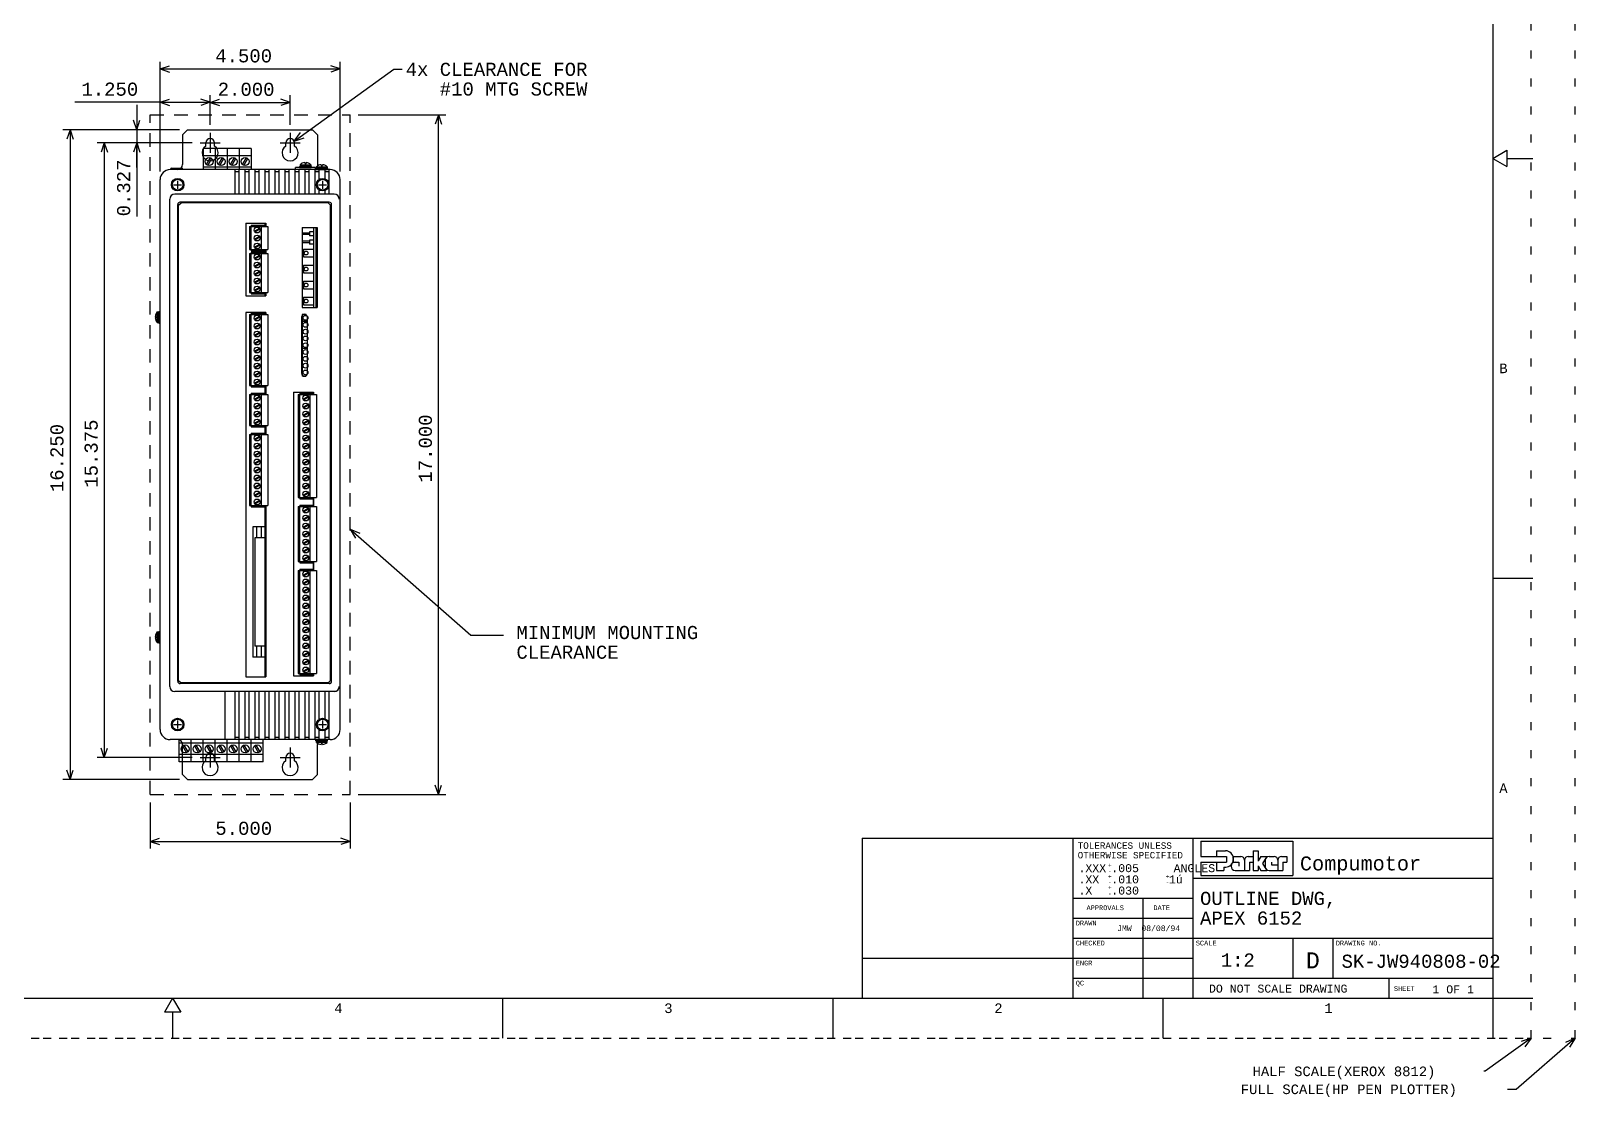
# Model space of a CAD drawing. Extents: x -33.5 to 1, y -1.2 to 21.5.
# Drawn here: x -18.27 to 1.03, y -1.24 to 12.09 of the extents above; entities that cross this region are included whole.
import ezdxf

# ---------------------------------------------------------------- set-up
doc = ezdxf.new("R2010")
doc.units = 0
for name, pattern in [('CENTER', [0.7, 0.4, -0.1, 0.1, -0.1]), ('DASHED', [0.3, 0.17, -0.13]), ('DOT', [0.25, 0, -0.25])]:
    doc.linetypes.add(name, pattern=pattern)
doc.styles.get("Standard").update_dxf_attribs({"font": 'MONOTXT'})

# ---------------------------------------------------------------- blocks, each defined once
blk = doc.blocks.new('*d1')
at = {"layer": 'MC_WHITE'}
for p, q in [((-16.65648, 11.20179), (-17.72256, 11.20179)), ((-16.65648, 10.33436), (-16.65648, 11.29179)), ((-16.65648, 11.20179), (-16.53838, 11.24117)), ((-16.65648, 11.20179), (-16.53838, 11.16242)), ((-16.65648, 11.20179), (-16.03146, 11.20179)), ((-16.03146, 11.20179), (-16.14957, 11.24117)), ((-16.03146, 11.20179), (-16.14957, 11.16242)), ((-16.03146, 10.92064), (-16.03146, 11.29179))]:
    blk.add_line(p, q, dxfattribs=at)
blk.add_text('1.250', height=0.164062, rotation=359.8999, dxfattribs=at).set_placement((-17.6404, 11.28451))
blk = doc.blocks.new('*d2')
at = {"layer": 'MC_WHITE'}
for p, q in [((-16.03146, 10.92064), (-16.03146, 11.29007)), ((-16.03146, 11.20007), (-15.91336, 11.23945)), ((-16.03146, 11.20007), (-15.91336, 11.16069)), ((-16.03146, 11.20007), (-15.03147, 11.20007)), ((-15.03147, 11.20007), (-15.14958, 11.23945)), ((-15.03147, 11.20007), (-15.14958, 11.16069)), ((-15.03147, 10.92064), (-15.03147, 11.29007))]:
    blk.add_line(p, q, dxfattribs=at)
blk.add_text('2.000', height=0.164062, rotation=359.8999, dxfattribs=at).set_placement((-15.9368, 11.28279))
blk = doc.blocks.new('*d3')
at = {"layer": 'MC_GREEN', "color": 3}
for p, q in [((-16.65648, 10.33436), (-16.65648, 11.70857)), ((-16.65648, 11.61857), (-16.53838, 11.65795)), ((-16.65648, 11.61857), (-16.53838, 11.5792)), ((-16.65648, 11.61857), (-14.40646, 11.61857)), ((-14.40646, 11.61857), (-14.52456, 11.65795)), ((-14.40646, 11.61857), (-14.52456, 11.5792)), ((-14.40646, 10.33436), (-14.40646, 11.70857))]:
    blk.add_line(p, q, dxfattribs=at)
blk.add_text('4.500', height=0.164062, rotation=359.8999, dxfattribs=at).set_placement((-15.96747, 11.70129))
blk = doc.blocks.new('*d4')
at = {"layer": 'MC_GREEN', "color": 3}
for p, q in [((-16.94876, 11.17039), (-16.94876, 10.85914)), ((-16.41272, 10.85914), (-17.03876, 10.85914)), ((-16.94876, 10.85914), (-16.98814, 10.97725)), ((-16.94876, 10.85914), (-16.90939, 10.97725)), ((-16.94876, 10.85914), (-16.94876, 10.69564)), ((-16.25647, 10.69564), (-17.03876, 10.69564)), ((-16.94876, 10.69564), (-16.98814, 10.57754)), ((-16.94876, 10.69564), (-16.94876, 9.7756)), ((-16.94876, 10.69564), (-16.90939, 10.57754)), ((-16.94876, 10.3844), (-16.94876, 10.69564))]:
    blk.add_line(p, q, dxfattribs=at)
blk.add_text('0.327', height=0.164062, rotation=90, dxfattribs=at).set_placement((-17.0308, 9.775602))
blk = doc.blocks.new('*d5')
at = {"layer": 'MC_GREEN', "color": 3}
for p, q in [((-16.25647, 10.69564), (-17.44475, 10.69564)), ((-17.35474, 10.69564), (-17.39412, 10.57754)), ((-17.35474, 10.69564), (-17.31537, 10.57754)), ((-17.35474, 10.69564), (-17.35474, 3.00814)), ((-17.35474, 3.00814), (-17.39412, 3.126247)), ((-17.35474, 3.00814), (-17.31537, 3.126247)), ((-16.25647, 3.00814), (-17.44475, 3.00814))]:
    blk.add_line(p, q, dxfattribs=at)
blk.add_text('15.375', height=0.164062, rotation=90, dxfattribs=at).set_placement((-17.43677, 6.383497))
blk = doc.blocks.new('*d6')
at = {"layer": 'MC_GREEN', "color": 3}
for p, q in [((-16.41272, 10.85914), (-17.87248, 10.85914)), ((-17.78249, 10.85914), (-17.82185, 10.74103)), ((-17.78249, 10.85914), (-17.7431, 10.74103)), ((-17.78249, 10.85914), (-17.78249, 2.73414)), ((-16.41272, 2.73414), (-17.87248, 2.73414)), ((-17.78249, 2.73414), (-17.82185, 2.852248)), ((-17.78249, 2.73414), (-17.7431, 2.852248))]:
    blk.add_line(p, q, dxfattribs=at)
blk.add_text('16.250', height=0.164062, rotation=90, dxfattribs=at).set_placement((-17.86452, 6.328246))
blk = doc.blocks.new('*d10')
at = {"layer": 'MC_WHITE'}
for p, q in [((-16.78148, 2.44664), (-16.78148, 1.870515)), ((-14.28146, 2.44664), (-14.28146, 1.870515)), ((-16.78148, 1.960515), (-16.66338, 1.999891)), ((-16.78148, 1.960515), (-16.66338, 1.92114)), ((-16.78148, 1.960515), (-14.28146, 1.960515)), ((-14.28146, 1.960515), (-14.39956, 1.999891)), ((-14.28146, 1.960515), (-14.39956, 1.92114))]:
    blk.add_line(p, q, dxfattribs=at)
blk.add_text('5.000', height=0.164062, rotation=359.8999, dxfattribs=at).set_placement((-15.96663, 2.043234))
blk = doc.blocks.new('*d11')
at = {"layer": 'MC_BRIGHTPINKE', "color": 1}
for p, q in [((-14.18146, 11.04664), (-13.08725, 11.04664)), ((-13.17725, 11.04664), (-13.21662, 10.92853)), ((-13.17725, 11.04664), (-13.13787, 10.92853)), ((-13.17725, 2.54664), (-13.17725, 11.04664)), ((-14.18146, 2.54664), (-13.08725, 2.54664)), ((-13.17725, 2.54664), (-13.21662, 2.664748)), ((-13.17725, 2.54664), (-13.13787, 2.664748))]:
    blk.add_line(p, q, dxfattribs=at)
blk.add_text('17.000', height=0.164062, rotation=89.89999, dxfattribs=at).set_placement((-13.2601, 6.446714))

msp = doc.modelspace()

# ---------------------------------------------------------------- linework, layer by layer
at = {"layer": 'MC_BLUE', "color": 5}
for p, q in [((-15.51674, 9.66436), (-15.51674, 9.649361)), ((-15.51674, 9.66436), (-15.34674, 9.66436)), ((-15.34674, 9.689361), (-15.34674, 9.649361)), ((-15.49174, 9.649361), (-15.37174, 9.649361)), ((-15.51674, 9.35936), (-15.51674, 9.34436)), ((-15.51674, 9.34436), (-15.34674, 9.34436)), ((-15.51674, 9.326862), (-15.51674, 9.311862)), ((-15.51674, 9.326862), (-15.34674, 9.326862)), ((-15.49174, 9.35936), (-15.37174, 9.35936)), ((-15.49174, 9.311862), (-15.37174, 9.311862)), ((-15.34674, 9.35936), (-15.34674, 9.311862)), ((-15.51674, 8.82186), (-15.51674, 8.80686)), ((-15.51674, 8.80686), (-15.34674, 8.80686)), ((-15.49174, 8.82186), (-15.37174, 8.82186)), ((-15.34674, 8.82186), (-15.34674, 8.78186)), ((-15.51674, 8.564362), (-15.51674, 8.549359)), ((-15.51674, 8.56436), (-15.34674, 8.56436)), ((-15.49174, 8.549359), (-15.37174, 8.549359)), ((-15.34674, 8.571856), (-15.34674, 8.549359)), ((-15.51674, 7.659358), (-15.51674, 7.644358)), ((-15.51674, 7.644358), (-15.34674, 7.644358)), ((-15.51674, 7.564357), (-15.51674, 7.549356)), ((-15.51674, 7.564355), (-15.34674, 7.564355)), ((-15.49174, 7.659358), (-15.37174, 7.659358)), ((-15.49174, 7.549356), (-15.37174, 7.549356)), ((-15.34674, 7.659358), (-15.34674, 7.549356)), ((-15.51674, 7.159356), (-15.51674, 7.144356)), ((-15.51674, 7.144356), (-15.34674, 7.144356)), ((-15.49174, 7.159356), (-15.37174, 7.159356)), ((-15.34674, 7.159356), (-15.34674, 7.049357)), ((-15.51674, 7.064357), (-15.51674, 7.049357)), ((-15.51674, 7.064357), (-15.34674, 7.064357)), ((-15.51674, 6.159356), (-15.51674, 6.144356)), ((-15.51674, 6.144356), (-15.34674, 6.144356)), ((-15.49174, 6.159356), (-15.37174, 6.159356)), ((-15.34674, 6.159356), (-15.34674, 4.016857)), ((-15.34674, 5.894357), (-15.49674, 5.894357)), ((-15.49674, 5.894357), (-15.49674, 4.264357)), ((-15.45174, 5.894357), (-15.45174, 5.756857)), ((-15.39174, 5.894357), (-15.39174, 5.756857)), ((-15.47174, 5.756857), (-15.47174, 4.401856)), ((-15.34674, 5.756857), (-15.47174, 5.756857)), ((-15.34674, 4.264357), (-15.49674, 4.264357)), ((-15.34674, 4.401856), (-15.47174, 4.401856)), ((-15.45174, 4.401856), (-15.45174, 4.264357)), ((-15.39174, 4.401856), (-15.39174, 4.264357))]:
    msp.add_line(p, q, dxfattribs=at)
at = {"layer": 'MC_BRIGHTPINKE', "color": 1, "linetype": 'DASHED'}
for p, q in [((-16.78148, 11.04664), (-14.28146, 11.04664)), ((-16.78148, 2.54664), (-16.78148, 11.04664)), ((-14.28146, 2.54664), (-14.28146, 11.04664)), ((-16.78148, 2.54664), (-14.28146, 2.54664))]:
    msp.add_line(p, q, dxfattribs=at)
at = {"layer": 'MC_BRIGHTPINKE', "color": 1}
for p, q in [((-14.28146, 5.866138), (-12.77453, 4.537624)), ((-14.28146, 5.866138), (-14.16109, 5.813649)), ((-14.28146, 5.866138), (-14.21429, 5.753302)), ((-12.77453, 4.537624), (-12.36643, 4.537624))]:
    msp.add_line(p, q, dxfattribs=at)
at = {"layer": 'MC_BROWN', "color": 1}
for p, q in [((-14.96521, 10.35956), (-14.96521, 10.38456)), ((-14.71521, 10.38456), (-14.96521, 10.38456)), ((-14.71521, 10.35956), (-14.96521, 10.35956)), ((-14.71521, 10.35956), (-14.71521, 10.38456)), ((-15.58449, 9.689361), (-15.33449, 9.689361)), ((-15.58449, 9.689361), (-15.58449, 8.78186)), ((-15.33449, 9.689361), (-15.33449, 9.649361)), ((-15.33449, 9.35936), (-15.33449, 9.311862)), ((-15.58449, 8.78186), (-15.33449, 8.78186)), ((-15.33449, 8.82186), (-15.33449, 8.78186)), ((-15.58449, 8.571856), (-15.58449, 4.016857)), ((-15.33449, 8.571856), (-15.58449, 8.571856)), ((-15.33449, 8.571856), (-15.33449, 8.549359)), ((-15.33449, 7.659358), (-15.33449, 7.549356)), ((-15.33449, 7.159356), (-15.33449, 7.049357)), ((-15.33449, 6.159356), (-15.33449, 4.016857)), ((-15.58449, 4.016857), (-15.33449, 4.016857))]:
    msp.add_line(p, q, dxfattribs=at)
at = {"layer": 'MC_DKGREEN', "color": 3}
for p, q in [((-16.65648, 3.359126), (-16.65648, 10.23436)), ((-14.53146, 10.35936), (-16.53148, 10.35936)), ((-15.71897, 10.05264), (-15.71897, 10.35936)), ((-15.66897, 10.3328), (-15.71897, 10.3328)), ((-15.66897, 10.05264), (-15.66897, 10.35936)), ((-15.59397, 10.05264), (-15.59397, 10.35936)), ((-15.54397, 10.3328), (-15.59397, 10.3328)), ((-15.54397, 10.05264), (-15.54397, 10.35936)), ((-15.46897, 10.05264), (-15.46897, 10.35936)), ((-15.41897, 10.3328), (-15.46897, 10.3328)), ((-15.41897, 10.05264), (-15.41897, 10.35936)), ((-15.34397, 10.05264), (-15.34397, 10.35936)), ((-15.29397, 10.3328), (-15.34397, 10.3328)), ((-15.29397, 10.05264), (-15.29397, 10.35936)), ((-15.21897, 10.05264), (-15.21897, 10.35936)), ((-15.16897, 10.3328), (-15.21897, 10.3328)), ((-15.16897, 10.05264), (-15.16897, 10.35936)), ((-15.09397, 10.05264), (-15.09397, 10.35936)), ((-15.04397, 10.3328), (-15.09397, 10.3328)), ((-15.04397, 10.05264), (-15.04397, 10.35936)), ((-14.96897, 10.05264), (-14.96897, 10.35936)), ((-14.91897, 10.3328), (-14.96897, 10.3328)), ((-14.91897, 10.05264), (-14.91897, 10.35936)), ((-14.84397, 10.05264), (-14.84397, 10.35936)), ((-14.79397, 10.3328), (-14.84397, 10.3328)), ((-14.79397, 10.05264), (-14.79397, 10.35936)), ((-14.71897, 10.05264), (-14.71897, 10.35936)), ((-14.66897, 10.3328), (-14.71897, 10.3328)), ((-14.66897, 10.23652), (-14.66897, 10.35936)), ((-14.59397, 10.24338), (-14.59397, 10.35936)), ((-14.54397, 10.3328), (-14.59397, 10.3328)), ((-14.54397, 10.05264), (-14.54397, 10.35936)), ((-14.40646, 3.359126), (-14.40646, 10.23436)), ((-14.48118, 10.05264), (-16.47285, 10.05264)), ((-14.66897, 10.05264), (-14.66897, 10.10676)), ((-14.59397, 10.05264), (-14.59397, 10.0999)), ((-16.53535, 3.896641), (-16.53535, 9.990142)), ((-16.43535, 3.964141), (-16.43535, 9.922641)), ((-14.54344, 9.952641), (-16.40926, 9.952641)), ((-14.51344, 3.964141), (-14.51344, 9.922641)), ((-14.51844, 3.934141), (-16.40535, 3.934141)), ((-14.45618, 3.834141), (-16.47285, 3.834141)), ((-15.84397, 3.234126), (-15.84397, 3.834141)), ((-15.71897, 3.234126), (-15.71897, 3.834141)), ((-15.66897, 3.234126), (-15.66897, 3.834141)), ((-15.59397, 3.234126), (-15.59397, 3.834141)), ((-15.54397, 3.234126), (-15.54397, 3.834141)), ((-15.46897, 3.234126), (-15.46897, 3.834141)), ((-15.41897, 3.234126), (-15.41897, 3.834141)), ((-15.34397, 3.234126), (-15.34397, 3.834141)), ((-15.29397, 3.234126), (-15.29397, 3.834141)), ((-15.21897, 3.234126), (-15.21897, 3.834141)), ((-15.16897, 3.234126), (-15.16897, 3.834141)), ((-15.09397, 3.234126), (-15.09397, 3.834141)), ((-15.04397, 3.234126), (-15.04397, 3.834141)), ((-14.96897, 3.234126), (-14.96897, 3.834141)), ((-14.91897, 3.234126), (-14.91897, 3.834141)), ((-14.84397, 3.234126), (-14.84397, 3.834141)), ((-14.79397, 3.234126), (-14.79397, 3.834141)), ((-14.71897, 3.234126), (-14.71897, 3.834141)), ((-14.66897, 3.486514), (-14.66897, 3.834141)), ((-14.59397, 3.493377), (-14.59397, 3.834141)), ((-14.54397, 3.234126), (-14.54397, 3.834141)), ((-14.66897, 3.234126), (-14.66897, 3.356761)), ((-14.59397, 3.234126), (-14.59397, 3.349898)), ((-14.53146, 3.234126), (-16.53148, 3.234126)), ((-15.66897, 3.260887), (-15.71897, 3.260887)), ((-15.54397, 3.260887), (-15.59397, 3.260887)), ((-15.41897, 3.260887), (-15.46897, 3.260887)), ((-15.29397, 3.260887), (-15.34397, 3.260887)), ((-15.16897, 3.260887), (-15.21897, 3.260887)), ((-15.04397, 3.260887), (-15.09397, 3.260887)), ((-14.91897, 3.260887), (-14.96897, 3.260887)), ((-14.79397, 3.260887), (-14.84397, 3.260887)), ((-14.66897, 3.260887), (-14.71897, 3.260887)), ((-14.54397, 3.260887), (-14.59397, 3.260887))]:
    msp.add_line(p, q, dxfattribs=at)
for centre in [(-16.43771, 10.17164), (-14.62522, 10.17164), (-16.43771, 3.421638), (-14.62522, 3.421638)]:
    msp.add_circle(centre, 0.07825, dxfattribs=at)
for centre, radius, start, end in [((-16.53148, 10.23436), 0.125, 90, 180), ((-14.53146, 10.23436), 0.125, 0, 90), ((-16.47285, 9.990142), 0.0625, 90, 180), ((-14.48118, 9.990142), 0.0625, 0, 90), ((-16.40535, 9.922641), 0.03, 90, 180), ((-14.54344, 9.922641), 0.03, 0, 90), ((-16.47285, 3.896641), 0.0625, 180, 270), ((-16.40535, 3.964141), 0.029999, 180, 270), ((-14.54344, 3.964141), 0.030001, 270, 360), ((-14.48118, 3.896641), 0.0625, 270, 360), ((-16.53148, 3.359126), 0.125, 180, 270), ((-14.53146, 3.359126), 0.125, 270, 360)]:
    msp.add_arc(centre, radius, start, end, dxfattribs=at)
at = {"layer": 'MC_GREEN', "color": 3}
for p, q in [((-14.98151, 10.71612), (-13.73638, 11.61406)), ((-13.73638, 11.61406), (-13.63115, 11.61406)), ((-14.98151, 10.71612), (-14.90365, 10.82187)), ((-14.98151, 10.71612), (-14.85659, 10.75661))]:
    msp.add_line(p, q, dxfattribs=at)
at = {"layer": 'MC_GREEN', "color": 3, "linetype": 'CENTER'}
for p, q in [((-16.03146, 10.82064), (-16.03146, 10.57064)), ((-15.03147, 10.82064), (-15.03147, 10.57064)), ((-16.15646, 10.69564), (-15.90647, 10.69564)), ((-15.15647, 10.69564), (-14.90647, 10.69564)), ((-16.03146, 3.13314), (-16.03146, 2.88314)), ((-15.03147, 3.13314), (-15.03147, 2.88314)), ((-16.15646, 3.00814), (-15.90647, 3.00814)), ((-15.15647, 3.00814), (-14.90647, 3.00814))]:
    msp.add_line(p, q, dxfattribs=at)
at = {"layer": 'MC_LTBLUE', "color": 4}
for p, q in [((-14.84823, 10.44682), (-14.84823, 10.43672)), ((-14.84823, 10.43672), (-14.83218, 10.43672)), ((-14.83218, 10.44682), (-14.83218, 10.43672)), ((-14.91241, 10.40062), (-14.768, 10.40062)), ((-14.91241, 10.40062), (-14.91241, 10.38457)), ((-14.91241, 10.38457), (-14.768, 10.38457)), ((-14.9072, 10.42068), (-14.77321, 10.42068)), ((-14.9072, 10.42068), (-14.9072, 10.40463)), ((-14.9072, 10.40463), (-14.77321, 10.40463)), ((-14.87471, 10.40463), (-14.87471, 10.40062)), ((-14.80571, 10.40463), (-14.80571, 10.40062)), ((-14.77321, 10.42068), (-14.77321, 10.40463)), ((-14.768, 10.40062), (-14.768, 10.38457)), ((-14.70868, 10.3754), (-14.56426, 10.3754)), ((-14.70868, 10.3754), (-14.70868, 10.35936)), ((-14.70868, 10.35936), (-14.56426, 10.35936)), ((-14.70346, 10.39546), (-14.56948, 10.39546)), ((-14.70346, 10.39546), (-14.70346, 10.37941)), ((-14.70346, 10.37941), (-14.56948, 10.37942)), ((-14.67097, 10.37941), (-14.67097, 10.3754)), ((-14.64449, 10.42161), (-14.64449, 10.41151)), ((-14.64449, 10.41151), (-14.62845, 10.41151)), ((-14.62845, 10.42161), (-14.62845, 10.41151)), ((-14.60197, 10.37942), (-14.60197, 10.3754)), ((-14.56948, 10.39546), (-14.56948, 10.37942)), ((-14.56426, 10.3754), (-14.56426, 10.35936)), ((-16.48772, 10.17164), (-16.38771, 10.17164)), ((-16.43771, 10.22164), (-16.43771, 10.12164)), ((-14.67522, 10.17164), (-14.57522, 10.17164)), ((-14.62522, 10.22164), (-14.62522, 10.12164)), ((-15.54049, 9.649361), (-15.54049, 9.35936)), ((-15.54049, 9.649361), (-15.30923, 9.649361)), ((-15.52174, 9.649361), (-15.52174, 9.35936)), ((-15.47783, 9.590736), (-15.41564, 9.626638)), ((-15.47783, 9.490736), (-15.41564, 9.526638)), ((-15.47283, 9.582076), (-15.41064, 9.617978)), ((-15.47283, 9.482076), (-15.41064, 9.517979)), ((-15.39424, 9.649361), (-15.39424, 9.35936)), ((-15.30923, 9.649361), (-15.30923, 9.35936)), ((-15.54049, 9.35936), (-15.30923, 9.35936)), ((-15.54049, 9.311862), (-15.30923, 9.311862)), ((-15.54049, 9.311862), (-15.54049, 8.82186)), ((-15.52174, 9.311862), (-15.52174, 8.82186)), ((-15.47783, 9.390737), (-15.41564, 9.42664)), ((-15.47783, 9.253237), (-15.41564, 9.289139)), ((-15.47283, 9.382074), (-15.41064, 9.417976)), ((-15.47283, 9.244575), (-15.41064, 9.280476)), ((-15.39424, 9.311862), (-15.39424, 8.82186)), ((-15.30923, 9.311862), (-15.30923, 8.82186)), ((-15.47783, 9.153237), (-15.41564, 9.189139)), ((-15.47783, 9.053236), (-15.41564, 9.089138)), ((-15.47283, 9.144575), (-15.41064, 9.180477)), ((-15.47283, 9.044574), (-15.41064, 9.080476)), ((-15.47783, 8.953235), (-15.41564, 8.989138)), ((-15.47783, 8.853236), (-15.41564, 8.889136)), ((-15.47283, 8.944573), (-15.41064, 8.980477)), ((-15.47283, 8.844573), (-15.41064, 8.880476)), ((-15.54049, 8.82186), (-15.30923, 8.82186)), ((-16.71873, 8.522003), (-16.70863, 8.522003)), ((-16.71873, 8.505957), (-16.70863, 8.505957)), ((-16.70863, 8.505957), (-16.70863, 8.522003)), ((-16.69258, 8.446985), (-16.69258, 8.580973)), ((-16.69258, 8.580973), (-16.67654, 8.580973)), ((-16.67654, 8.446985), (-16.67654, 8.580973)), ((-16.67654, 8.548479), (-16.67253, 8.548479)), ((-16.67253, 8.441771), (-16.67253, 8.586187)), ((-16.67253, 8.586187), (-16.65648, 8.586187)), ((-16.65648, 8.441771), (-16.65648, 8.586187)), ((-15.54049, 8.549359), (-15.54049, 7.659358)), ((-15.54049, 8.549359), (-15.30923, 8.549359)), ((-15.52174, 8.549359), (-15.52174, 7.659358)), ((-15.47783, 8.490734), (-15.41564, 8.526636)), ((-15.47283, 8.482075), (-15.41064, 8.517977)), ((-15.39424, 8.549359), (-15.39424, 7.659358)), ((-15.30923, 8.549359), (-15.30923, 7.659358)), ((-16.69258, 8.446985), (-16.67654, 8.446985)), ((-16.67654, 8.479479), (-16.67253, 8.479479)), ((-16.67253, 8.441771), (-16.65648, 8.441771)), ((-15.47783, 8.390736), (-15.41564, 8.426637)), ((-15.47783, 8.290735), (-15.41564, 8.326637)), ((-15.47283, 8.382074), (-15.41064, 8.417977)), ((-15.47283, 8.282072), (-15.41064, 8.317975)), ((-15.47783, 8.190736), (-15.41564, 8.226637)), ((-15.47783, 8.090734), (-15.41564, 8.126637)), ((-15.47283, 8.182074), (-15.41065, 8.217976)), ((-15.47283, 8.082074), (-15.41064, 8.117976)), ((-15.47783, 7.990734), (-15.41564, 8.026635)), ((-15.47783, 7.890733), (-15.41564, 7.926636)), ((-15.47283, 7.982073), (-15.41064, 8.017975)), ((-15.47283, 7.882072), (-15.41064, 7.917975)), ((-15.47783, 7.790733), (-15.41564, 7.826636)), ((-15.47783, 7.690732), (-15.41564, 7.726635)), ((-15.47283, 7.782072), (-15.41064, 7.817974)), ((-15.54049, 7.659358), (-15.30923, 7.659358)), ((-15.54049, 7.549356), (-15.30923, 7.549356)), ((-15.54049, 7.549356), (-15.54049, 7.159356)), ((-15.52174, 7.549356), (-15.52174, 7.159356)), ((-15.47283, 7.682072), (-15.41064, 7.717974)), ((-15.39424, 7.549356), (-15.39424, 7.159356)), ((-15.30923, 7.549356), (-15.30923, 7.159356)), ((-14.93273, 7.549148), (-14.93273, 6.259143)), ((-14.93273, 7.549148), (-14.70148, 7.549148)), ((-14.91398, 7.549148), (-14.91398, 6.259143)), ((-14.78648, 7.549148), (-14.78648, 6.259143)), ((-14.70148, 7.549148), (-14.70148, 6.259143)), ((-15.47783, 7.490729), (-15.41564, 7.52663)), ((-15.47783, 7.390731), (-15.41564, 7.426633)), ((-15.47283, 7.482068), (-15.41064, 7.517968)), ((-15.47283, 7.38207), (-15.41065, 7.417972)), ((-14.87008, 7.490522), (-14.80789, 7.526424)), ((-14.87008, 7.390524), (-14.80789, 7.426425)), ((-14.86508, 7.481863), (-14.80289, 7.517765)), ((-14.86508, 7.381862), (-14.80289, 7.417765)), ((-15.54049, 7.159356), (-15.30923, 7.159356)), ((-15.47783, 7.29073), (-15.41564, 7.326632)), ((-15.47783, 7.190728), (-15.41564, 7.226631)), ((-15.47283, 7.282068), (-15.41065, 7.31797)), ((-15.47283, 7.182066), (-15.41064, 7.217971)), ((-14.87008, 7.290523), (-14.80789, 7.326425)), ((-14.87008, 7.190523), (-14.80789, 7.226425)), ((-14.86508, 7.28186), (-14.80289, 7.317763)), ((-14.86508, 7.181861), (-14.80289, 7.217763)), ((-15.54049, 7.049357), (-15.54049, 6.159356)), ((-15.54049, 7.049357), (-15.30923, 7.049357)), ((-15.52174, 7.049357), (-15.52174, 6.159356)), ((-15.47783, 6.990732), (-15.41564, 7.026633)), ((-15.47283, 6.982072), (-15.41064, 7.017974)), ((-15.39424, 7.049357), (-15.39424, 6.159356)), ((-15.30923, 7.049357), (-15.30923, 6.159356)), ((-14.87008, 7.090522), (-14.80789, 7.126425)), ((-14.87008, 6.990522), (-14.80789, 7.026424)), ((-14.86508, 7.081861), (-14.80289, 7.117764)), ((-14.86508, 6.981861), (-14.80289, 7.017763)), ((-15.47783, 6.890733), (-15.41564, 6.926634)), ((-15.47783, 6.790732), (-15.41564, 6.826635)), ((-15.47283, 6.882072), (-15.41064, 6.917974)), ((-15.47283, 6.78207), (-15.41064, 6.817973)), ((-14.87008, 6.890521), (-14.80789, 6.926424)), ((-14.87008, 6.790523), (-14.80789, 6.826425)), ((-14.86508, 6.881861), (-14.80289, 6.917764)), ((-14.86508, 6.78186), (-14.80289, 6.817762)), ((-15.47783, 6.690733), (-15.41564, 6.726635)), ((-15.47783, 6.590732), (-15.41564, 6.626635)), ((-15.47283, 6.682072), (-15.41065, 6.717974)), ((-15.47283, 6.582071), (-15.41064, 6.617973)), ((-14.87008, 6.690521), (-14.80789, 6.726423)), ((-14.87008, 6.590521), (-14.80789, 6.626424)), ((-14.86508, 6.68186), (-14.80289, 6.717763)), ((-14.86508, 6.581861), (-14.80289, 6.617764)), ((-15.47783, 6.490733), (-15.41564, 6.526633)), ((-15.47783, 6.390731), (-15.41564, 6.426634)), ((-15.47283, 6.48207), (-15.41064, 6.517973)), ((-15.47283, 6.382071), (-15.41064, 6.417974)), ((-14.87008, 6.49052), (-14.80789, 6.526424)), ((-14.87008, 6.390521), (-14.80789, 6.426424)), ((-14.86508, 6.481861), (-14.80289, 6.517764)), ((-14.86508, 6.38186), (-14.80289, 6.417763)), ((-15.47783, 6.290731), (-15.41564, 6.326634)), ((-15.47783, 6.19073), (-15.41564, 6.226633)), ((-15.47283, 6.28207), (-15.41064, 6.317972)), ((-15.47283, 6.18207), (-15.41064, 6.217973)), ((-14.93273, 6.259143), (-14.70148, 6.259143)), ((-14.87008, 6.290521), (-14.80789, 6.326424)), ((-14.86508, 6.281861), (-14.80289, 6.317763)), ((-15.54049, 6.159356), (-15.30923, 6.159356)), ((-14.93273, 6.149142), (-14.93273, 5.459142)), ((-14.93273, 6.149142), (-14.70148, 6.149142)), ((-14.91398, 6.149142), (-14.91398, 5.459142)), ((-14.87008, 6.090521), (-14.80789, 6.126424)), ((-14.87008, 5.99052), (-14.80789, 6.026423)), ((-14.86508, 6.08186), (-14.80289, 6.117762)), ((-14.86508, 5.98186), (-14.80289, 6.017762)), ((-14.78648, 6.149142), (-14.78648, 5.459142)), ((-14.70148, 6.149142), (-14.70148, 5.459142)), ((-14.87008, 5.890519), (-14.80789, 5.926422)), ((-14.87008, 5.790521), (-14.80789, 5.826423)), ((-14.86508, 5.88186), (-14.80289, 5.917762)), ((-14.86508, 5.781859), (-14.80289, 5.817761)), ((-14.87008, 5.69052), (-14.80789, 5.726424)), ((-14.87008, 5.59052), (-14.80789, 5.626424)), ((-14.86508, 5.681859), (-14.80289, 5.717762)), ((-14.86508, 5.58186), (-14.80289, 5.617764)), ((-14.93273, 5.459142), (-14.70148, 5.459142)), ((-14.87008, 5.490521), (-14.80789, 5.526423)), ((-14.86508, 5.481859), (-14.80289, 5.517762)), ((-14.93273, 5.349146), (-14.93273, 4.059141)), ((-14.93273, 5.349146), (-14.70148, 5.349146)), ((-14.91398, 5.349146), (-14.91398, 4.059141)), ((-14.87008, 5.29052), (-14.80789, 5.326423)), ((-14.87008, 5.190521), (-14.80789, 5.226423)), ((-14.86508, 5.281859), (-14.80289, 5.317763)), ((-14.86508, 5.181859), (-14.80289, 5.217762)), ((-14.78648, 5.349146), (-14.78648, 4.059141)), ((-14.70148, 5.349146), (-14.70148, 4.059141)), ((-14.87008, 5.090522), (-14.80789, 5.126424)), ((-14.87008, 4.99052), (-14.80789, 5.026423)), ((-14.86508, 5.08186), (-14.80289, 5.117763)), ((-14.87008, 4.890521), (-14.80789, 4.926424)), ((-14.87008, 4.790523), (-14.80789, 4.826424)), ((-14.86508, 4.98186), (-14.80289, 5.017762)), ((-14.86508, 4.88186), (-14.80289, 4.917762)), ((-14.87008, 4.690521), (-14.80789, 4.726423)), ((-14.86508, 4.781858), (-14.80289, 4.81776)), ((-14.86508, 4.681858), (-14.80289, 4.717761)), ((-16.71873, 4.522003), (-16.70863, 4.522003)), ((-16.71873, 4.505957), (-16.70863, 4.505957)), ((-16.70863, 4.505957), (-16.70863, 4.522003)), ((-16.69258, 4.446985), (-16.69258, 4.580973)), ((-16.69258, 4.580973), (-16.67654, 4.580973)), ((-16.69258, 4.446985), (-16.67654, 4.446985)), ((-16.67654, 4.446985), (-16.67654, 4.580973)), ((-16.67654, 4.548479), (-16.67253, 4.548479)), ((-16.67654, 4.479479), (-16.67253, 4.479479)), ((-16.67253, 4.441771), (-16.67253, 4.586187)), ((-16.67253, 4.586187), (-16.65648, 4.586187)), ((-16.67253, 4.441771), (-16.65648, 4.441771)), ((-16.65648, 4.441771), (-16.65648, 4.586187)), ((-14.87008, 4.49052), (-14.80789, 4.526423)), ((-14.87007, 4.59052), (-14.80789, 4.626424)), ((-14.86508, 4.581859), (-14.80289, 4.617761)), ((-14.86508, 4.481859), (-14.80289, 4.517761)), ((-14.87008, 4.39052), (-14.80789, 4.426423)), ((-14.87008, 4.290521), (-14.80789, 4.326424)), ((-14.86508, 4.281859), (-14.80289, 4.317762)), ((-14.86507, 4.381859), (-14.80289, 4.417762)), ((-14.93273, 4.059141), (-14.70148, 4.059141)), ((-14.87008, 4.190519), (-14.80789, 4.226423)), ((-14.87008, 4.090519), (-14.80789, 4.126423)), ((-14.86508, 4.181859), (-14.80289, 4.217762)), ((-14.86508, 4.081859), (-14.80289, 4.117763)), ((-16.48772, 3.421638), (-16.38771, 3.421638)), ((-16.43771, 3.471638), (-16.43771, 3.371637)), ((-14.67522, 3.421638), (-14.57522, 3.421638)), ((-14.62522, 3.471638), (-14.62522, 3.371637)), ((-14.70868, 3.21808), (-14.70868, 3.234126)), ((-14.56426, 3.234126), (-14.70868, 3.234126)), ((-14.56426, 3.21808), (-14.70868, 3.21808)), ((-14.56948, 3.214067), (-14.70346, 3.214067)), ((-14.70346, 3.198021), (-14.70346, 3.214067)), ((-14.56948, 3.198021), (-14.70346, 3.198021)), ((-14.67097, 3.214067), (-14.67097, 3.21808)), ((-14.62845, 3.181974), (-14.6445, 3.181974)), ((-14.6445, 3.171873), (-14.6445, 3.181974)), ((-14.62845, 3.171873), (-14.62845, 3.181974)), ((-14.60197, 3.214067), (-14.60197, 3.21808)), ((-14.56948, 3.198021), (-14.56948, 3.214067)), ((-14.56426, 3.21808), (-14.56426, 3.234126))]:
    msp.add_line(p, q, dxfattribs=at)
for centre, radius in [((-16.43771, 10.17164), 0.072209), ((-16.43771, 10.17164), 0.066994), ((-14.62522, 10.17164), 0.072209), ((-14.62522, 10.17164), 0.066994), ((-15.44423, 9.604357), 0.03625), ((-15.44423, 9.504356), 0.03625), ((-15.44423, 9.404356), 0.03625), ((-15.44423, 9.266855), 0.03625), ((-15.44423, 9.166856), 0.03625), ((-15.44423, 9.066855), 0.03625), ((-15.44423, 8.966856), 0.03625), ((-15.44423, 8.866856), 0.03625), ((-15.44423, 8.504354), 0.03625), ((-15.44423, 8.404355), 0.03625), ((-15.44423, 8.304355), 0.03625), ((-15.44423, 8.204355), 0.03625), ((-15.44423, 8.104355), 0.03625), ((-15.44423, 8.004354), 0.03625), ((-15.44423, 7.904354), 0.03625), ((-15.44423, 7.804355), 0.03625), ((-15.44423, 7.704354), 0.03625), ((-15.44423, 7.504349), 0.03625), ((-14.83648, 7.504143), 0.03625), ((-15.44423, 7.404349), 0.03625), ((-15.44423, 7.304349), 0.03625), ((-14.83648, 7.404143), 0.03625), ((-14.83648, 7.304143), 0.03625), ((-15.44423, 7.20435), 0.03625), ((-14.83648, 7.204143), 0.03625), ((-15.44423, 7.004353), 0.03625), ((-14.83648, 7.104143), 0.03625), ((-14.83648, 7.004143), 0.03625), ((-15.44423, 6.904353), 0.03625), ((-15.44423, 6.804353), 0.03625), ((-14.83648, 6.904142), 0.03625), ((-14.83648, 6.804143), 0.03625), ((-15.44423, 6.704353), 0.03625), ((-15.44423, 6.604353), 0.03625), ((-14.83648, 6.704143), 0.03625), ((-14.83648, 6.604143), 0.03625), ((-15.44423, 6.504353), 0.03625), ((-15.44423, 6.404352), 0.03625), ((-14.83648, 6.504143), 0.03625), ((-14.83648, 6.404142), 0.03625), ((-15.44423, 6.304353), 0.03625), ((-15.44423, 6.204352), 0.03625), ((-14.83648, 6.304143), 0.03625), ((-14.83648, 6.104141), 0.03625), ((-14.83648, 6.004142), 0.03625), ((-14.83648, 5.904141), 0.03625), ((-14.83648, 5.804142), 0.03625), ((-14.83648, 5.704142), 0.03625), ((-14.83648, 5.604141), 0.03625), ((-14.83648, 5.504142), 0.03625), ((-14.83648, 5.304141), 0.03625), ((-14.83648, 5.204142), 0.03625), ((-14.83648, 5.104141), 0.03625), ((-14.83648, 5.004141), 0.03625), ((-14.83648, 4.904141), 0.03625), ((-14.83648, 4.804141), 0.03625), ((-14.83648, 4.704141), 0.03625), ((-14.83648, 4.604141), 0.03625), ((-14.83648, 4.504141), 0.03625), ((-14.83648, 4.404141), 0.03625), ((-14.83648, 4.304141), 0.03625), ((-14.83648, 4.204141), 0.03625), ((-14.83648, 4.104141), 0.03625), ((-16.43771, 3.421638), 0.072209), ((-16.43771, 3.421638), 0.066994), ((-14.62522, 3.421638), 0.072209), ((-14.62522, 3.421638), 0.066994)]:
    msp.add_circle(centre, radius, dxfattribs=at)
for centre, radius, start, end in [((-14.84021, 10.34916), 0.097996, 94.69627, 133.1292), ((-14.84021, 10.34916), 0.097995, 46.87118, 85.30373), ((-14.63647, 10.32394), 0.097996, 94.69627, 133.1292), ((-14.63647, 10.32394), 0.097995, 46.87118, 85.30373), ((-16.62106, 8.513979), 0.098, 184.696, 223.1296), ((-16.62106, 8.513979), 0.097995, 136.8708, 175.304), ((-16.62106, 4.513979), 0.098, 184.696, 223.1292), ((-16.62106, 4.513979), 0.097995, 136.8704, 175.304), ((-14.63647, 3.269541), 0.097997, 226.8712, 265.3038), ((-14.63647, 3.269541), 0.097997, 274.6962, 313.1288)]:
    msp.add_arc(centre, radius, start, end, dxfattribs=at)
at = {"layer": 'MC_PINK', "color": 6}
for p, q in [((0, 21), (0, 0)), ((0.000002, 10.5), (0.174997, 10.60103)), ((0.000003, 10.5), (0.174999, 10.39896)), ((0.174999, 10.60104), (0.174999, 10.39896)), ((0.174999, 10.5), (0.5, 10.5)), ((0, 5.25), (0.5, 5.25)), ((-7.879999, 2), (0, 2)), ((-7.879999, 2), (-7.879999, 0)), ((-5.25, 2), (-5.25, 0)), ((-3.75, 2), (-3.75, 0)), ((-3.650013, 1.965), (-3.650013, 1.773)), ((-3.650013, 1.965), (-2.500013, 1.965)), ((-2.500013, 1.965), (-2.500013, 1.535)), ((-3.650013, 1.773), (-3.329014, 1.773)), ((-3.452263, 1.84375), (-3.33975, 1.84375)), ((-3.452263, 1.84375), (-3.452263, 1.773)), ((-3.329014, 1.773), (-3.329014, 1.70225)), ((-3.242514, 1.7725), (-3.149513, 1.7725)), ((-3.242514, 1.7725), (-3.242514, 1.7025)), ((-3.055513, 1.7725), (-2.992514, 1.7725)), ((-2.992514, 1.8425), (-2.992514, 1.5975)), ((-2.992514, 1.8425), (-2.930014, 1.8425)), ((-2.930014, 1.8425), (-2.930014, 1.715635)), ((-2.897183, 1.7725), (-2.929658, 1.716251)), ((-2.897182, 1.7725), (-2.825012, 1.7725)), ((-2.825012, 1.772499), (-2.875529, 1.684999)), ((-2.795513, 1.7725), (-2.732014, 1.7725)), ((-2.638014, 1.7725), (-2.575012, 1.7725)), ((-2.575012, 1.7725), (-2.575012, 1.7025)), ((-3.650013, 1.70225), (-3.329014, 1.70225)), ((-3.650013, 1.70225), (-3.650013, 1.535)), ((-3.452263, 1.70225), (-3.452263, 1.5975)), ((-3.452263, 1.5975), (-3.360514, 1.5975)), ((-3.360514, 1.63925), (-3.360514, 1.5975)), ((-3.360514, 1.63925), (-3.336264, 1.63925)), ((-3.242514, 1.7025), (-3.172512, 1.7025)), ((-3.217512, 1.5975), (-3.040012, 1.5975)), ((-3.172512, 1.7025), (-3.172512, 1.650001)), ((-3.102512, 1.7255), (-3.102512, 1.5975)), ((-3.040012, 1.7025), (-3.040012, 1.5975)), ((-3.040012, 1.7025), (-2.992514, 1.7025)), ((-2.992514, 1.5975), (-2.930014, 1.5975)), ((-2.930014, 1.654366), (-2.930014, 1.5975)), ((-2.929656, 1.65375), (-2.897182, 1.5975)), ((-2.897182, 1.5975), (-2.825012, 1.5975)), ((-2.87553, 1.684999), (-2.825012, 1.597499)), ((-2.842512, 1.7255), (-2.842512, 1.6445)), ((-2.795513, 1.5975), (-2.622513, 1.5975)), ((-2.763763, 1.7025), (-2.763763, 1.6675)), ((-2.763763, 1.6675), (-2.685013, 1.6675)), ((-2.685013, 1.7255), (-2.685013, 1.5975)), ((-2.685013, 1.7255), (-2.685013, 1.5975)), ((-2.622513, 1.7025), (-2.622513, 1.5975)), ((-2.622513, 1.7025), (-2.575012, 1.7025)), ((-3.75, 1.5), (0, 1.5)), ((-3.650013, 1.535), (-2.500013, 1.535)), ((-5.25, 1.25), (-3.75, 1.25)), ((-4.375, 1.25), (-4.375, 0)), ((-5.25, 1), (-3.75, 1)), ((-5.25, 0.75), (0, 0.75)), ((-2.5, 0.75), (-2.5, 0.25)), ((-2, 0.75), (-2, 0.25)), ((-7.879999, 0.5), (-3.75, 0.5)), ((-5.25, 0.25), (0, 0.25)), ((-1.299999, 0.25), (-1.299999, 0)), ((-33, 0), (0, 0)), ((-16.5, 0), (-16.60103, -0.174997)), ((-12.375, 0), (-12.375, -0.5)), ((-8.25, 0), (-8.25, -0.5)), ((-4.125, 0), (-4.125, -0.5)), ((0, 0), (0.5, 0)), ((0, 0), (0, -0.5)), ((-16.39896, -0.174999), (-16.60103, -0.174999)), ((-16.5, -0.000003), (-16.39896, -0.174998)), ((-16.5, -0.174999), (-16.5, -0.5))]:
    msp.add_line(p, q, dxfattribs=at)
for centre, radius, start, end in [((-3.33975, 1.746513), 0.097238, 0, 90), ((-3.149513, 1.7255), 0.047, 0, 90), ((-3.055513, 1.7255), 0.047, 90, 180), ((-2.795513, 1.7255), 0.047, 90, 180), ((-2.732014, 1.7255), 0.047, 0, 90), ((-2.638014, 1.7255), 0.047, 90, 180), ((-3.33975, 1.736487), 0.097238, 270, 360), ((-3.217512, 1.650001), 0.0525, 90, 270), ((-2.795513, 1.6445), 0.047, 180, 270)]:
    msp.add_arc(centre, radius, start, end, dxfattribs=at)
at = {"layer": 'MC_RED', "color": 1}
for p, q in [((-16.11899, 10.62294), (-16.11899, 10.35936)), ((-15.51899, 10.62294), (-16.11899, 10.62294)), ((-15.96899, 10.62294), (-15.96899, 10.35936)), ((-15.81899, 10.62294), (-15.81899, 10.35936)), ((-15.66899, 10.62294), (-15.66899, 10.35936)), ((-15.51899, 10.62294), (-15.51899, 10.35936)), ((-15.51899, 10.53201), (-16.11899, 10.53201)), ((-16.07713, 10.42331), (-16.02815, 10.50816)), ((-16.05981, 10.41331), (-16.01082, 10.49816)), ((-15.92714, 10.42331), (-15.87815, 10.50816)), ((-15.90982, 10.41331), (-15.86083, 10.49816)), ((-15.77714, 10.42331), (-15.72815, 10.50816)), ((-15.75982, 10.41331), (-15.71083, 10.49816)), ((-15.62714, 10.42331), (-15.57815, 10.50816)), ((-15.60982, 10.41331), (-15.56083, 10.49816)), ((-16.50798, 10.37936), (-16.39198, 10.37936)), ((-15.51899, 10.38946), (-16.11899, 10.38946)), ((-16.42494, 9.913391), (-16.39494, 9.943391)), ((-16.42494, 3.973392), (-16.42494, 9.913392)), ((-14.55496, 9.943391), (-16.39494, 9.943391)), ((-14.52496, 9.913392), (-14.55496, 9.943394)), ((-14.52496, 3.973392), (-14.52496, 9.913392)), ((-14.88271, 9.635841), (-14.88271, 8.635841)), ((-14.88271, 9.635841), (-14.69521, 9.635841)), ((-14.69521, 9.635841), (-14.69521, 8.635841)), ((-14.88897, 8.514151), (-14.88897, 7.81415)), ((-14.88271, 8.635841), (-14.69521, 8.635841)), ((-14.81397, 7.81415), (-14.81397, 8.514151)), ((-14.98747, 7.579146), (-14.73747, 7.579146)), ((-14.98747, 7.579146), (-14.98747, 4.029141)), ((-14.73747, 7.579146), (-14.73747, 7.549148)), ((-14.73747, 6.259143), (-14.73747, 6.149142)), ((-14.73747, 5.459142), (-14.73747, 5.349146)), ((-14.73747, 4.059141), (-14.73747, 4.029141)), ((-16.42494, 3.973392), (-16.39494, 3.943391)), ((-14.55496, 3.943392), (-16.39494, 3.943392)), ((-14.98747, 4.029141), (-14.73747, 4.029141)), ((-14.52495, 3.973392), (-14.55495, 3.943392)), ((-16.41898, 2.955023), (-16.41898, 3.234126)), ((-15.36899, 3.188499), (-16.41898, 3.188499)), ((-16.37714, 3.154649), (-16.32814, 3.069798)), ((-16.3598, 3.164651), (-16.31082, 3.079795)), ((-16.26898, 2.955023), (-16.26898, 3.234126)), ((-16.22714, 3.154653), (-16.17815, 3.069798)), ((-16.20981, 3.164647), (-16.16083, 3.079797)), ((-16.11897, 2.955023), (-16.11897, 3.234126)), ((-16.07713, 3.154653), (-16.02815, 3.0698)), ((-16.05981, 3.164647), (-16.01083, 3.079798)), ((-15.96899, 2.955023), (-15.96899, 3.234126)), ((-15.92714, 3.154652), (-15.87815, 3.069797)), ((-15.90982, 3.164649), (-15.86083, 3.079797)), ((-15.81899, 2.955023), (-15.81899, 3.234126)), ((-15.77714, 3.154651), (-15.72815, 3.069799)), ((-15.75982, 3.164649), (-15.71083, 3.079794)), ((-15.66899, 2.955023), (-15.66899, 3.234126)), ((-15.62714, 3.154651), (-15.57815, 3.069798)), ((-15.60982, 3.164647), (-15.56083, 3.079796)), ((-15.51899, 2.955023), (-15.51899, 3.234126)), ((-15.47714, 3.154648), (-15.42815, 3.069799)), ((-15.45982, 3.16465), (-15.41083, 3.079797)), ((-15.36899, 2.955023), (-15.36899, 3.234126)), ((-15.36899, 3.045945), (-16.41898, 3.045945)), ((-15.36899, 2.955023), (-16.41898, 2.955023))]:
    msp.add_line(p, q, dxfattribs=at)
for centre in [(-16.04398, 10.46074), (-15.89399, 10.46074), (-15.74399, 10.46074), (-15.59399, 10.46074), (-16.34398, 3.117224), (-16.19398, 3.117224), (-16.04398, 3.117224), (-15.89399, 3.117224), (-15.74399, 3.117224), (-15.59399, 3.117224), (-15.44399, 3.117224)]:
    msp.add_circle(centre, 0.05, dxfattribs=at)
for centre, radius, start, end in [((-16.50798, 10.35936), 0.02, 90, 180), ((-16.39198, 10.35936), 0.020004, 0, 90), ((-14.85147, 8.514151), 0.0375, 0, 180), ((-14.85147, 7.81415), 0.0375, 180, 360)]:
    msp.add_arc(centre, radius, start, end, dxfattribs=at)
at = {"layer": 'MC_WHITE'}
for p, q in [((0.480001, -0.499997), (-0.092223, -0.911949)), ((0.480001, -0.499997), (-0.092223, -0.911949)), ((1.030001, -0.499999), (0.291278, -1.139474)), ((1.030001, -0.499999), (0.291278, -1.139474)), ((0.480001, -0.499997), (0.355054, -0.540384)), ((0.480001, -0.499997), (0.355054, -0.540384)), ((0.480001, -0.499997), (0.402057, -0.605675)), ((0.480001, -0.499997), (0.402057, -0.605675)), ((1.030001, -0.499999), (0.909165, -0.551398)), ((1.030001, -0.499999), (0.909165, -0.551398)), ((1.030001, -0.499999), (0.961819, -0.612223)), ((1.030001, -0.499999), (0.961819, -0.612223)), ((-0.092223, -0.911949), (-0.109561, -0.911949)), ((-0.092223, -0.911949), (-0.109561, -0.911949)), ((0.291278, -1.139474), (0.184617, -1.139474)), ((0.291278, -1.139474), (0.184617, -1.139474))]:
    msp.add_line(p, q, dxfattribs=at)
at = {"layer": 'MC_YELLOW', "color": 2, "linetype": 'DOT'}
for p, q in [((0.480001, -0.5), (0.480001, 21.5)), ((1.030001, -0.5), (1.030001, 21.5)), ((-33.51999, -0.5), (0.480001, -0.5)), ((-32.97, -0.5), (1.030001, -0.5))]:
    msp.add_line(p, q, dxfattribs=at)
at = {"layer": 'MC_YELLOW', "color": 2}
for p, q in [((-16.37521, 10.79663), (-16.31271, 10.85914)), ((-16.31271, 10.85914), (-14.75022, 10.85914)), ((-14.75021, 10.85914), (-14.68771, 10.79664)), ((-16.37521, 10.79664), (-16.37521, 10.42184)), ((-16.08546, 10.65481), (-16.08546, 10.69564)), ((-15.97747, 10.65481), (-15.97747, 10.69564)), ((-15.08547, 10.65481), (-15.08547, 10.69564)), ((-14.97747, 10.65481), (-14.97747, 10.69564)), ((-14.68772, 10.79664), (-14.68772, 10.42164)), ((-14.78897, 9.566842), (-14.88271, 9.566842)), ((-14.78897, 9.546842), (-14.88271, 9.546842)), ((-14.78897, 9.464341), (-14.88271, 9.464341)), ((-14.78897, 9.566842), (-14.81606, 9.566842)), ((-14.73897, 9.581841), (-14.78897, 9.581841)), ((-14.78897, 9.581841), (-14.78897, 9.531842)), ((-14.73897, 9.531842), (-14.78897, 9.531842)), ((-14.73897, 9.479342), (-14.78897, 9.479342)), ((-14.78897, 9.479342), (-14.78897, 9.429341)), ((-14.73897, 9.635841), (-14.73897, 8.635841)), ((-14.70897, 9.635841), (-14.70897, 8.635841)), ((-14.78897, 9.444343), (-14.88271, 9.444343)), ((-14.86397, 9.364341), (-14.86397, 9.269341)), ((-14.86397, 9.364341), (-14.73897, 9.364341)), ((-14.86397, 9.269341), (-14.73897, 9.269341)), ((-14.73897, 9.429341), (-14.78897, 9.429341)), ((-14.86397, 9.164342), (-14.86397, 9.069343)), ((-14.86397, 9.164342), (-14.73897, 9.164342)), ((-14.86397, 9.069343), (-14.73897, 9.069343)), ((-14.86397, 8.964343), (-14.86397, 8.869342)), ((-14.86397, 8.964343), (-14.73897, 8.964343)), ((-14.86397, 8.869342), (-14.73897, 8.869342)), ((-14.86397, 8.764342), (-14.86397, 8.669343)), ((-14.86397, 8.764342), (-14.73897, 8.764342)), ((-14.83276, 8.546651), (-14.87897, 8.546651)), ((-14.87897, 8.546651), (-14.87897, 7.779342)), ((-14.86397, 8.669343), (-14.73897, 8.669343)), ((-14.81397, 8.46415), (-14.87897, 8.46415)), ((-14.81397, 8.46165), (-14.87897, 8.46165)), ((-14.81397, 8.12165), (-14.87897, 8.12165)), ((-14.81397, 8.12165), (-14.85647, 8.12165)), ((-14.83752, 7.779342), (-14.87897, 7.779342)), ((-14.90897, 7.564147), (-14.90897, 7.549148)), ((-14.90897, 7.564147), (-14.73897, 7.564147)), ((-14.73897, 7.549148), (-14.73897, 7.564147)), ((-14.90897, 6.259143), (-14.90897, 6.244143)), ((-14.90897, 6.244143), (-14.73897, 6.244143)), ((-14.73897, 6.149142), (-14.73897, 6.259143)), ((-14.90897, 6.164142), (-14.90897, 6.149142)), ((-14.90897, 6.164142), (-14.73897, 6.164142)), ((-14.90897, 5.459142), (-14.90897, 5.444142)), ((-14.90897, 5.444142), (-14.73897, 5.444142)), ((-14.73897, 5.349146), (-14.73897, 5.459142)), ((-14.90897, 5.364144), (-14.90897, 5.349146)), ((-14.90897, 5.364144), (-14.73897, 5.364144)), ((-14.90897, 4.059141), (-14.90897, 4.044142)), ((-14.73897, 4.044142), (-14.73897, 4.059141)), ((-14.90897, 4.044142), (-14.73897, 4.044142)), ((-16.37521, 2.79664), (-16.37521, 3.171439)), ((-14.68772, 2.79664), (-14.68772, 3.171439)), ((-16.08546, 2.967306), (-16.08546, 3.00814)), ((-15.97747, 2.967306), (-15.97747, 3.00814)), ((-15.08547, 2.967306), (-15.08547, 3.00814)), ((-14.97747, 2.967306), (-14.97747, 3.00814)), ((-16.37521, 2.796638), (-16.31271, 2.734138)), ((-16.31271, 2.73414), (-14.75022, 2.73414)), ((-14.75023, 2.734143), (-14.68773, 2.796643))]:
    msp.add_line(p, q, dxfattribs=at)
for centre, radius in [((-14.83147, 9.316842), 0.02325), ((-14.83147, 9.116841), 0.02325), ((-14.83147, 8.916842), 0.02325), ((-14.83147, 8.716842), 0.02325), ((-14.83897, 8.506652), 0.03), ((-14.83897, 8.41915), 0.03), ((-14.83897, 8.334151), 0.03), ((-14.83897, 8.249152), 0.03), ((-14.83897, 8.164151), 0.03), ((-14.83897, 8.07915), 0.03), ((-14.83897, 7.994151), 0.03), ((-14.83897, 7.909152), 0.03), ((-14.83897, 7.824151), 0.03)]:
    msp.add_circle(centre, radius, dxfattribs=at)
for centre, radius, start, end in [((-16.03146, 10.57064), 0.1, 122.6841, 417.3201), ((-16.03146, 10.69564), 0.053992, 0, 180), ((-15.03147, 10.57064), 0.1, 122.6836, 417.3164), ((-15.03147, 10.69564), 0.054, 0, 180), ((-16.43771, 10.42184), 0.0625, 270, 360), ((-14.62522, 10.42164), 0.0625, 180, 192.4744), ((-16.43771, 3.171439), 0.0625, 0, 89.32854), ((-14.62522, 3.171439), 0.0625, 167.5248, 180), ((-16.03146, 2.88314), 0.1, 122.6841, 417.3201), ((-16.03146, 3.00814), 0.053992, 0, 180), ((-15.03147, 2.88314), 0.1, 122.6836, 417.3164), ((-15.03147, 3.00814), 0.054, 0, 180)]:
    msp.add_arc(centre, radius, start, end, dxfattribs=at)

# ---------------------------------------------------------------- block references
at = {"layer": 'MC_WHITE'}
for name in ['*d3', '*d1', '*d2', '*d4', '*d11', '*d6', '*d5', '*d10']:
    msp.add_blockref(name, (0, 0), dxfattribs=at)

# ---------------------------------------------------------------- texts
at = {"layer": 'MC_BRIGHTPINKE', "color": 1}
for s, p in [('MINIMUM MOUNTING', (-12.20278, 4.490554)), ('CLEARANCE', (-12.20278, 4.244461))]:
    msp.add_text(s, height=0.164062, dxfattribs=at).set_placement(p)
at = {"layer": 'MC_GREEN', "color": 3}
for s, p in [('4x CLEARANCE FOR', (-13.58738, 11.53203)), ('   #10 MTG SCREW', (-13.58738, 11.28594))]:
    msp.add_text(s, height=0.164062, dxfattribs=at).set_placement(p)
at = {"layer": 'MC_PINK', "color": 6}
for s, height, p in [('B', 0.12, (0.082143, 7.815)), ('A', 0.12, (0.082143, 2.565)), ('TOLERANCES UNLESS', 0.08, (-5.187397, 1.868687)), ('OTHERWISE SPECIFIED', 0.08, (-5.187398, 1.748687)), ('Compumotor', 0.174999, (-2.409614, 1.598272)), ('.XXX  ', 0.099999, (-5.178339, 1.57625)), ('+', 0.05, (-4.807229, 1.638749)), ('-', 0.05, (-4.807229, 1.56375)), ('.005     ANGLES', 0.099999, (-4.767467, 1.57625)), ('1ú', 0.099999, (-4.047336, 1.43625)), ('.XX   ', 0.099999, (-5.178339, 1.43625)), ('.X    ', 0.099999, (-5.178339, 1.29625)), ('+', 0.05, (-4.807229, 1.49875)), ('+', 0.05, (-4.807229, 1.35875)), ('-', 0.05, (-4.807229, 1.42375)), ('.010       ', 0.099999, (-4.767467, 1.43625)), ('.030', 0.099999, (-4.767467, 1.29625)), ('+', 0.05, (-4.087098, 1.49875)), ('-', 0.05, (-4.087098, 1.42375)), ('APPROVALS', 0.06, (-5.076978, 1.101406)), ('-', 0.05, (-4.807229, 1.28375)), ('DATE', 0.06, (-4.241437, 1.101406)), ('DRAWN', 0.06, (-5.211429, 0.910001)), ('CHECKED', 0.06, (-5.211429, 0.660001)), ('SCALE', 0.06, (-3.711429, 0.660001)), ('DRAWING NO.', 0.06, (-1.961429, 0.660001)), ('ENGR', 0.06, (-5.211429, 0.410001)), ('D', 0.2, (-2.334674, 0.373987)), ('QC', 0.06, (-5.211429, 0.160001)), ('DO NOT SCALE DRAWING', 0.099999, (-3.546605, 0.070564)), ('SHEET', 0.06, (-1.234851, 0.090564)), ('4', 0.12, (-14.48036, -0.185)), ('3', 0.12, (-10.35536, -0.185)), ('2', 0.12, (-6.230357, -0.185)), ('1', 0.12, (-2.105357, -0.185))]:
    msp.add_text(s, height=height, dxfattribs=at).set_placement(p)
at = {"layer": 'MC_WHITE'}
for s, p in [('HALF SCALE(XEROX 8812)', (-3.001102, -0.97393)), ('FULL SCALE(HP PEN PLOTTER)', (-3.148611, -1.198332))]:
    msp.add_text(s, height=0.12, dxfattribs=at).set_placement(p)
at = {"layer": 'MC_YELLOW', "color": 2}
for s, height, p in [('OUTLINE DWG,', 0.164062, (-3.658239, 1.166471)), ('APEX 6152', 0.164062, (-3.65824, 0.920378)), ('JMW  08/08/94', 0.07, (-4.694311, 0.839662)), ('1:2', 0.164062, (-3.399321, 0.395508)), ('SK-JW940808-02', 0.164062, (-1.889451, 0.38076)), ('1 OF 1', 0.099999, (-0.753816, 0.061457))]:
    msp.add_text(s, height=height, dxfattribs=at).set_placement(p)

doc.saveas('drawing.dxf')
